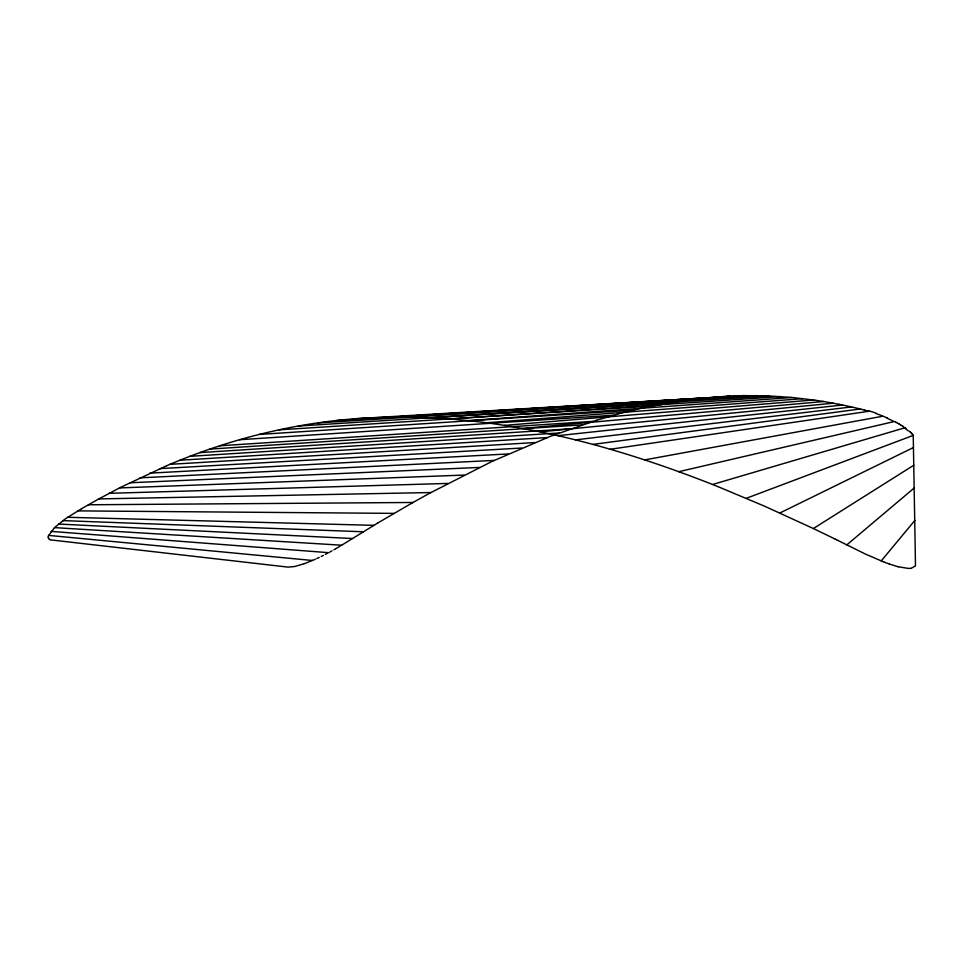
<?xml version="1.0" encoding="UTF-8"?>
<svg xmlns="http://www.w3.org/2000/svg" width="964" height="964" viewBox="0 0 964 964"><rect width="100%" height="100%" fill="white"/><g stroke="black" fill="none" stroke-linecap="round" stroke-linejoin="round"><path stroke-width="1.45" d="M48.308 536.261L48.2 537.225M48.393 535.912L54.514 527.621L341.69 545.202M915.499 565.603L913.233 435.391L746.317 498.304M915.342 565.94L911.305 568.278M881.18 560.952L914.932 520.343M54.587 527.561L65.853 518.487L81.47 508.763M846.826 544.865L914.282 487.929M718.18 486.724L764.476 506.148L813.363 528.537L913.836 465.202M342.075 544.961L377.84 522.958M340.063 546.19L335.954 548.612M378.021 522.85L412.062 503.003M81.663 508.655L97.954 499.412M335.436 548.914L333.869 549.805M412.339 502.847L429.498 493.315M98.123 499.316L120.319 487.495M332.002 550.842L329.676 552.119M429.799 493.146L491.833 461.515L550.058 436.475M328.628 552.673L51.044 531.381M327.579 553.228L325.362 554.384M120.404 487.459L166.435 465.841M323.398 555.385L321.181 556.481M779.876 512.993L913.474 447.525M319.229 557.421L316.674 558.614M315.312 559.241L304.287 563.711M166.639 465.757C229.384 438.849 296.647 422.087 364.874 418.111M550.348 436.367L596.571 420.244M303.841 563.868L294.647 566.519L288.055 567.121L50.646 539.888M596.752 420.196L620.298 413.399M791.408 397.421L767.489 395.879L743.846 395.602L394.035 417.075C503.606 415.833 611.297 444.585 712.577 484.494L905.027 427.739L905.883 428.353M620.599 413.327L644.434 407.519M678.752 471.697L894.544 421.473L895.821 422.148M644.723 407.447L689.79 399.53M644.639 459.912L882.964 416.183A43.597 12.508 19.2 0 1 885.277 417.099L887.483 418.087M610.212 449.272L868.865 411.279M910.992 568.314L908.859 568.447M592.872 444.404L860.262 408.977L863.021 409.664M689.814 399.518L727.832 396.108M575.424 439.873L851.561 406.941M557.867 435.692L842.56 405.013L850.597 406.724M540.189 431.86L833.233 403.193M522.404 428.426L823.557 401.506L838.849 404.265M504.485 425.389L813.496 399.988M486.422 422.786L803.048 398.638M468.239 420.629L792.167 397.493L815.387 400.253M449.899 418.954L780.828 396.578M431.414 417.786L768.995 395.939M259.171 434.439L633.191 410.122M239.506 439.729L613.707 415.207M219.768 445.79L592.993 421.364M209.863 449.103L582.136 424.895M298.25 426.04L668.968 402.675M278.753 429.872L651.568 405.989M199.946 452.61L570.905 428.763M189.992 456.321L559.289 432.981M336.918 420.485L701.105 398.192M317.638 422.919L756.644 395.589M180.027 460.226L547.251 437.572M356.09 418.713L743.846 395.602M170.025 464.323L534.755 442.572M365.489 418.075L393.878 417.075M160 468.625L521.777 448.019M149.938 473.131L508.281 453.948M728.157 396.084L730.218 395.987M139.84 477.855L494.195 460.406M129.682 482.783L479.482 467.432M119.476 487.929L464.094 475.083M109.197 493.315L447.935 483.422M98.846 498.918L430.932 492.532M88.399 504.774L413.014 502.473M77.843 510.884L394.035 513.378M908.51 568.447L898.183 566.76M67.613 517.282L373.875 525.344M62.913 520.608L363.308 531.767M58.515 524.054L352.378 538.514M48.574 535.394L312.481 560.482M815.713 400.301L823.545 401.506M839.066 404.302L842.524 405.001M850.778 406.772L860.213 408.965M863.322 409.748L864.178 409.965M898.087 566.736L889.435 564.061M864.503 410.049L868.407 411.146M875.987 413.568L878.337 414.399A43.597 12.387 19.3 0 1 880.698 415.219L882.542 416.002M889.049 563.928L884.362 562.205M50.14 539.732L49.417 539.382M883.904 562.024L865.503 554.095L837.945 540.467M712.577 484.494L717.831 486.579M813.363 528.537L834.957 538.984M835.161 539.093L836.378 539.683M837.632 540.31L836.571 539.78M897.785 423.22L899.557 424.244M901.28 425.281L902.919 426.317M49.116 539.165L48.224 537.563M909.534 431.245L910.51 432.149M911.366 433.017L912.113 433.836M912.727 434.631L913.221 435.367M911.92 433.776A42.898 8.507 24.6 0 1 912.559 434.559M910.257 432.065A43.019 8.784 23.8 0 1 911.137 432.932M904.654 428.112A43.043 9.122 22.9 0 1 908.401 430.956M902.605 426.281A43.513 10.182 21.3 0 1 904.124 427.293M899.304 424.232A43.247 10.712 20.5 0 1 901.027 425.269M895.604 422.172A42.946 11.194 20 0 1 897.496 423.208M887.133 418.256A43.934 12.062 19.5 0 1 893.363 421.196M868.733 410.797A43.549 12.038 19.3 0 1 876.107 413.158"/></g></svg>
